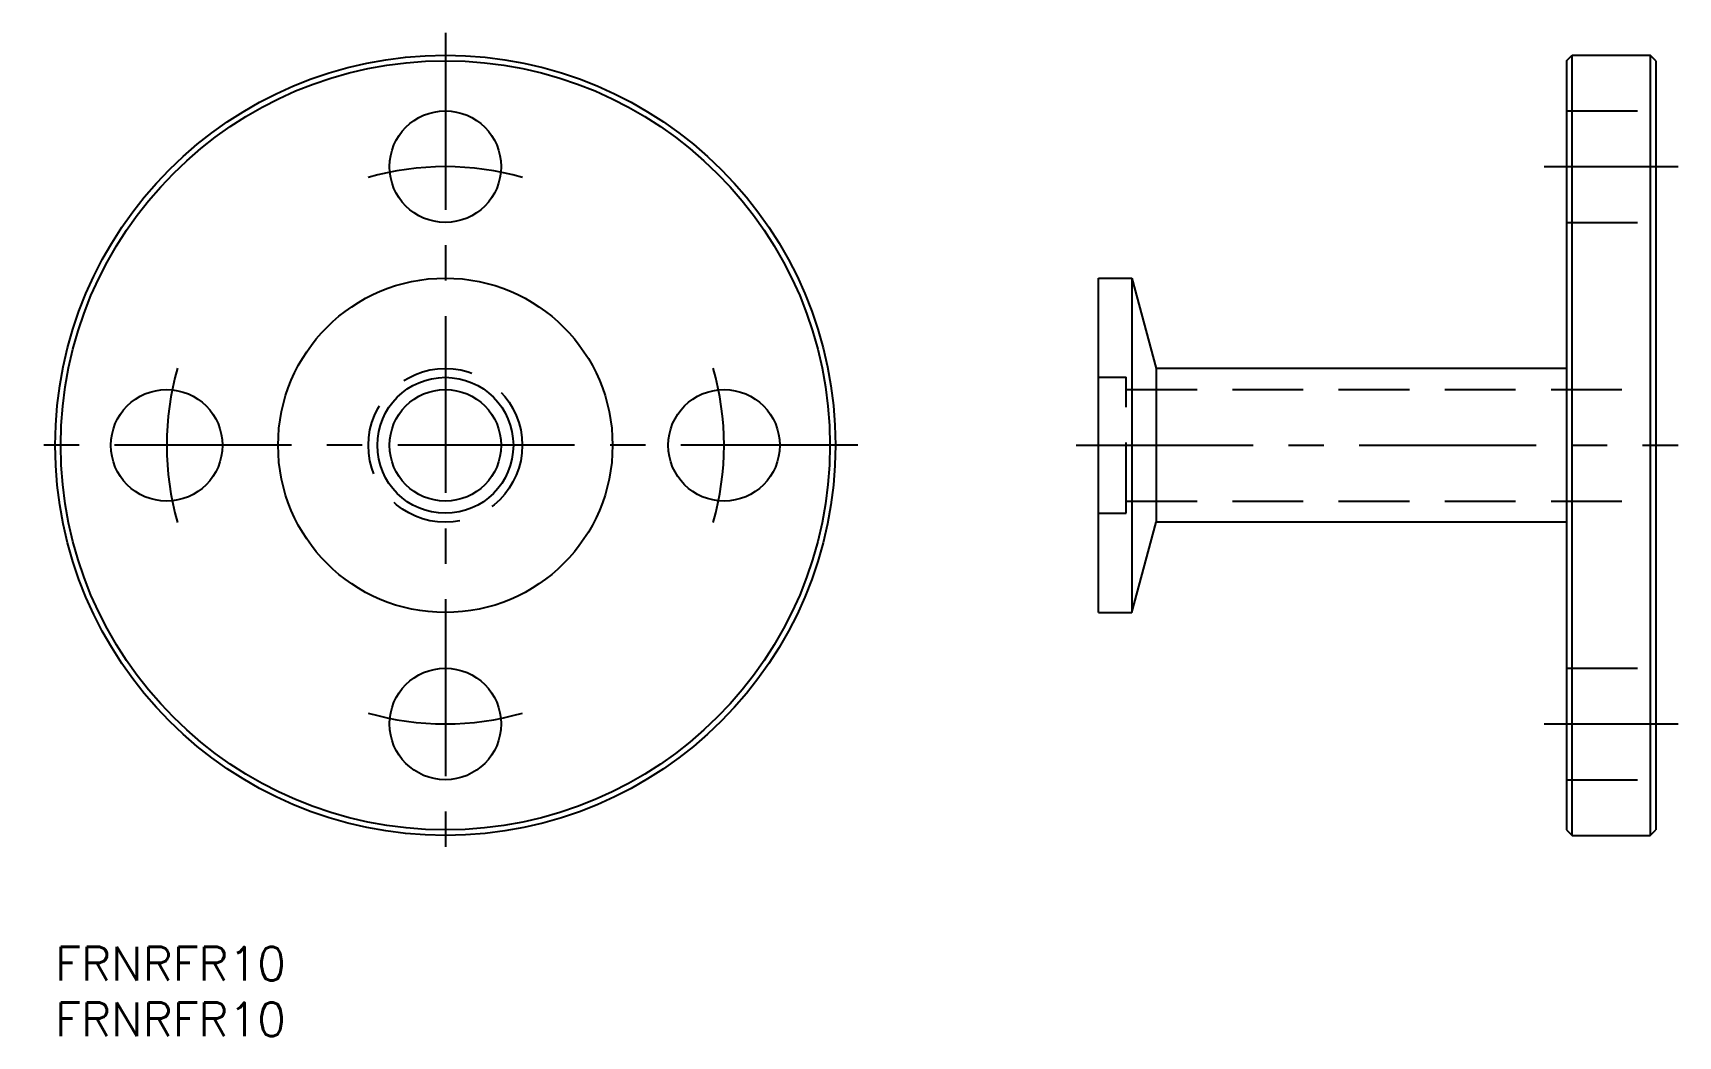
# Model space of a CAD drawing. Extents: x -2 to 146, y -8 to 82.
import ezdxf

# ---------------------------------------------------------------- set-up
doc = ezdxf.new("R2010")
doc.units = 0
doc.header["$LTSCALE"] = 0.5
doc.linetypes.add('CENTER', pattern=[50.8, 31.75, -6.35, 6.35, -6.35])
doc.linetypes.add('DASHED', pattern=[19.05, 12.7, -6.35])
for name, color, linetype in [('MSM_CENTER', 1, 'CENTER'), ('MSM_CONTINUOUS', 7, 'CONTINUOUS'), ('MSM_DASHED', 4, 'DASHED'), ('MSM_PART_NUMBER', 7, 'CONTINUOUS')]:
    doc.layers.add(name, color=color, linetype=linetype)
doc.styles.get("Standard").update_dxf_attribs({"font": 'txt.shx', "height": 3, "bigfont": 'bigfont.shx'})

# ---------------------------------------------------------------- blocks, each defined once
blk = doc.blocks.new('*U2')
at = {"layer": 'MSM_PART_NUMBER'}
blk.add_text('FRNRFR10', height=3, dxfattribs=at).set_placement((0, -3))
blk = doc.blocks.new('*U3')
at = {"layer": 'MSM_PART_NUMBER'}
blk.add_text('FRNRFR10', height=3, dxfattribs=at).set_placement((0, -8))

msp = doc.modelspace()

# ---------------------------------------------------------------- linework, layer by layer
at = {"layer": 'MSM_CENTER'}
for p, q in [((35, 82), (35, 8)), ((133.59, 70), (145.59, 70)), ((72, 45), (-2, 45)), ((91.59, 45), (145.59, 45)), ((133.59, 20), (145.59, 20))]:
    msp.add_line(p, q, dxfattribs=at)
for start, end in [(73.938, 106.062), (163.938, 196.062), (343.938, 16.062), (253.938, 286.062)]:
    msp.add_arc((35, 45), 25, start, end, dxfattribs=at)
at = {"layer": 'MSM_CONTINUOUS'}
for p, q in [((135.59, 79.5), (136.09, 80)), ((136.09, 80), (143.09, 80)), ((136.09, 10), (136.09, 80)), ((143.59, 79.5), (143.09, 80)), ((143.09, 80), (143.09, 10)), ((135.59, 79.5), (135.59, 10.5)), ((143.59, 79.5), (143.59, 10.5)), ((93.59, 60), (96.59, 60)), ((93.59, 30), (93.59, 60)), ((96.59, 60), (98.76, 51.9)), ((96.59, 60), (96.59, 30)), ((135.59, 51.9), (98.76, 51.9)), ((98.76, 51.9), (98.76, 38.1)), ((96.59, 30), (98.76, 38.1)), ((135.59, 38.1), (98.76, 38.1)), ((93.59, 30), (96.59, 30)), ((135.59, 10.5), (136.09, 10)), ((143.09, 10), (143.59, 10.5)), ((136.09, 10), (143.09, 10))]:
    msp.add_line(p, q, dxfattribs=at)
for centre, radius in [((35, 45), 35), ((35, 45), 34.5), ((35, 70), 5), ((35, 45), 15), ((35, 45), 6.1), ((10, 45), 5), ((35, 45), 5), ((60, 45), 5), ((35, 20), 5)]:
    msp.add_circle(centre, radius, dxfattribs=at)
at = {"layer": 'MSM_DASHED'}
for p, q in [((135.59, 75), (143.59, 75)), ((135.59, 65), (143.59, 65)), ((93.59, 51.1), (96.09, 51.1)), ((96.09, 38.9), (96.09, 51.1)), ((96.09, 50), (143.59, 50)), ((96.09, 40), (143.59, 40)), ((93.59, 38.9), (96.09, 38.9)), ((135.59, 25), (143.59, 25)), ((135.59, 15), (143.59, 15))]:
    msp.add_line(p, q, dxfattribs=at)
msp.add_circle((35, 45), 6.9, dxfattribs=at)

# ---------------------------------------------------------------- block references
at = {"layer": 'MSM_CONTINUOUS'}
for name in ['*U2', '*U3']:
    msp.add_blockref(name, (0, 0), dxfattribs=at)

doc.saveas('drawing.dxf')
